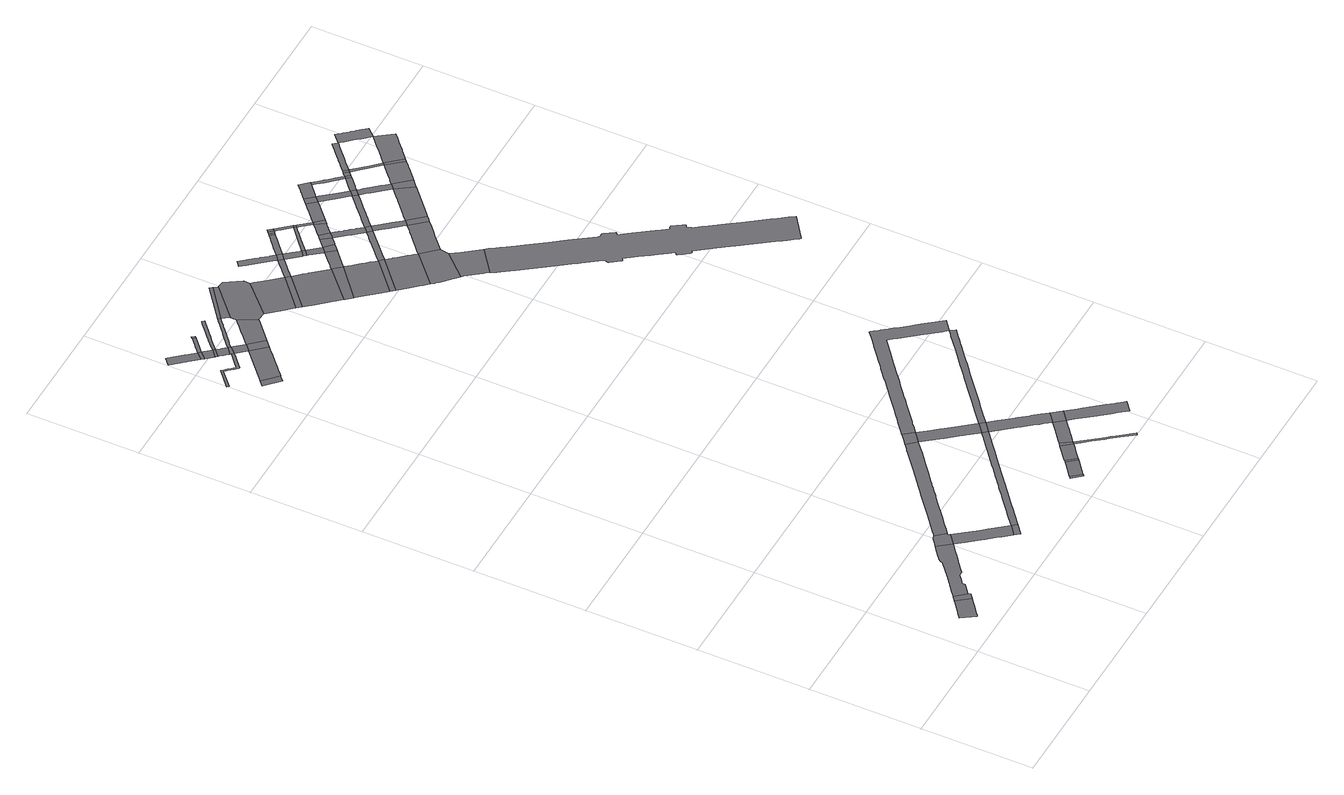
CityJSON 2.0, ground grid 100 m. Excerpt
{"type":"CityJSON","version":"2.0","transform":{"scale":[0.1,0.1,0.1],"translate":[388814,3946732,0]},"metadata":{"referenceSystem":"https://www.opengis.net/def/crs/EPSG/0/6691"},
"CityObjects":{
"road1":{"type":"Road","attributes":{"RoadStructureAttribute.sectionType":"1"},"geometry":[{"type":"MultiSurface","lod":"1","boundaries":[[[0,1,2,3,4,5,6,7,8,9,10,11]]]}]},
"road2":{"type":"Road","geometry":[{"type":"MultiSurface","lod":"1","boundaries":[[[12,13,14,0,11,15,16,17]]]}]},
"road3":{"type":"Road","attributes":{"RoadStructureAttribute.sectionType":"1"},"geometry":[{"type":"MultiSurface","lod":"1","boundaries":[[[18,19,20,21,22,23,24,25,26,27,28,29,30,31,32,33,34,35,36,37,38,39,40,41,42,43,44,45,46,47,12,17,48,49,50,51,52,53,54,55,56,57,58,59,60,61,62,63,64,65,66,67,68,69,70,71,72,73]]]}]},
"road4":{"type":"Road","geometry":[{"type":"MultiSurface","lod":"1","boundaries":[[[74,75,76,77,78,18,73,79,80,81]]]}]},
"road5":{"type":"Road","attributes":{"RoadStructureAttribute.sectionType":"1"},"geometry":[{"type":"MultiSurface","lod":"1","boundaries":[[[82,83,84,85,79,73,86,87,88,89,90,91,92,93,94,95,96,97]]]}]},
"road6":{"type":"Road","geometry":[{"type":"MultiSurface","lod":"1","boundaries":[[[97,96,98,99,100,101]]]}]},
"road7":{"type":"Road","attributes":{"RoadStructureAttribute.sectionType":"1"},"geometry":[{"type":"MultiSurface","lod":"1","boundaries":[[[102,103,104,105,106,107,108,109,110,111,112,113,114,115,116,117,118,119,120,121,122,123,74,81,124,125,126,127,128,129,130,131,132,133,134,135,136,137,138,139,140,141,142,143,144,145,146]]]}]},
"road8":{"type":"Road","attributes":{"RoadStructureAttribute.sectionType":"1"},"geometry":[{"type":"MultiSurface","lod":"1","boundaries":[[[147,148,149,150,151,152,153,154,155,156,157,158,159,160,161,162,163,164,165,166,167,168,97,101,169,170,171,172,173,174,175,176,177,178,179,180,181,182,183,184,185,186]]]}]},
"road9":{"type":"Road","geometry":[{"type":"MultiSurface","lod":"1","boundaries":[[[187,188,189,190,191,192]]]}]},
"road10":{"type":"Road","geometry":[{"type":"MultiSurface","lod":"1","boundaries":[[[193,194,195,196,197,198,199,200,201,202,203,204,205,206,207,208,209,210,211,212,213,214,215,216,217,218]]]}]},
"road11":{"type":"Road","geometry":[{"type":"MultiSurface","lod":"1","boundaries":[[[219,220,221,222,223]]]}]},
"road12":{"type":"Road","attributes":{"RoadStructureAttribute.sectionType":"1"},"geometry":[{"type":"MultiSurface","lod":"1","boundaries":[[[224,225,226,227,228,229,230,231,232,233,234,235,236,237,238,239]]]}]},
"road13":{"type":"Road","attributes":{"RoadStructureAttribute.sectionType":"1"},"geometry":[{"type":"MultiSurface","lod":"1","boundaries":[[[240,241,242,243,219,223,244,245,246,247]]]}]},
"road14":{"type":"Road","attributes":{"RoadStructureAttribute.sectionType":"1"},"geometry":[{"type":"MultiSurface","lod":"1","boundaries":[[[248,249,250,251,187,192,252,253,254,255,256,257,258,259,260,261]]]}]},
"road15":{"type":"Road","geometry":[{"type":"MultiSurface","lod":"1","boundaries":[[[239,238,262,263]]]}]},
"road16":{"type":"Road","attributes":{"RoadStructureAttribute.sectionType":"1"},"geometry":[{"type":"MultiSurface","lod":"1","boundaries":[[[264,265,266,263,262,267,268,269]]]}]},
"road17":{"type":"Road","geometry":[{"type":"MultiSurface","lod":"1","boundaries":[[[269,268,270,271,272]]]}]},
"road18":{"type":"Road","geometry":[{"type":"MultiSurface","lod":"1","boundaries":[[[273,274,240,247,275]]]}]},
"road19":{"type":"Road","geometry":[{"type":"MultiSurface","lod":"1","boundaries":[[[276,277,278,279,280,102,146,281]]]}]},
"road20":{"type":"Road","attributes":{"RoadStructureAttribute.sectionType":"1"},"geometry":[{"type":"MultiSurface","lod":"1","boundaries":[[[282,283,272,271,284,285,286,287,288,289,290]]]}]},
"road21":{"type":"Road","geometry":[{"type":"MultiSurface","lod":"1","boundaries":[[[290,289,193,218,291]]]}]},
"road22":{"type":"Road","attributes":{"RoadStructureAttribute.sectionType":"1"},"geometry":[{"type":"MultiSurface","lod":"1","boundaries":[[[292,293,294,295,296,297,298,299,239,263,300,301,302,303,304,305]]]}]},
"road23":{"type":"Road","attributes":{"RoadStructureAttribute.sectionType":"1"},"geometry":[{"type":"MultiSurface","lod":"1","boundaries":[[[291,218,306,307]]]}]},
"road24":{"type":"Road","attributes":{"RoadStructureAttribute.sectionType":"1"},"geometry":[{"type":"MultiSurface","lod":"1","boundaries":[[[308,309,273,275,310,311,312,313]]]}]},
"road25":{"type":"Road","attributes":{"RoadStructureAttribute.sectionType":"1"},"geometry":[{"type":"MultiSurface","lod":"1","boundaries":[[[314,315,316,317,318,319,281,146,320,321,322,323,324,147,325]]]}]},
"road26":{"type":"Road","geometry":[{"type":"MultiSurface","lod":"1","boundaries":[[[307,306,248,261,326]]]}]},
"road27":{"type":"Road","geometry":[{"type":"MultiSurface","lod":"1","boundaries":[[[327,292,305,328,329]]]}]},
"road28":{"type":"Road","geometry":[{"type":"MultiSurface","lod":"1","boundaries":[[[330,331,332,308,313,333]]]}]},
"road29":{"type":"Road","attributes":{"function":"3","RoadStructureAttribute.sectionType":"1"},"geometry":[{"type":"MultiSurface","lod":"1","boundaries":[[[334,335,336,337,338,339,340,341,342,343,344,345,346,269,272,347,348,349,350,351,352,353,354]]]}]},
"road30":{"type":"Road","attributes":{"RoadStructureAttribute.sectionType":"1"},"geometry":[{"type":"MultiSurface","lod":"1","boundaries":[[[355,356,357,358,359,360,361,362,363,364,290,291,365,366,367,368,369,370,371,372,373,374,375,376,377,378]]]}]},
"road31":{"type":"Road","geometry":[{"type":"MultiSurface","lod":"1","boundaries":[[[325,147,186,379]]]}]},
"road32":{"type":"Road","attributes":{"RoadStructureAttribute.sectionType":"1"},"geometry":[{"type":"MultiSurface","lod":"1","boundaries":[[[380,381,382,383,384,307,326,385,386]]]}]},
"road33":{"type":"Road","attributes":{"RoadStructureAttribute.sectionType":"1"},"geometry":[{"type":"MultiSurface","lod":"1","boundaries":[[[387,388,389,390,391,392,393,333,313,394,395,396,397,398,399,400,401,402,403]]]}]},
"road34":{"type":"Road","attributes":{"RoadStructureAttribute.sectionType":"1"},"geometry":[{"type":"MultiSurface","lod":"1","boundaries":[[[404,405,406,330,333,407,408,409,410,411]]]}]},
"road35":{"type":"Road","attributes":{"RoadStructureAttribute.sectionType":"1"},"geometry":[{"type":"MultiSurface","lod":"1","boundaries":[[[412,413,414,415,416,417,418,419,420,421,422,379,186,423,424,425,426,427,428,429,430,404,431]]]}]},
"road36":{"type":"Road","geometry":[{"type":"MultiSurface","lod":"1","boundaries":[[[431,404,411,432]]]}]},
"road37":{"type":"Road","geometry":[{"type":"MultiSurface","lod":"1","boundaries":[[[433,434,355,378,435]]]}]},
"road38":{"type":"Road","attributes":{"RoadStructureAttribute.sectionType":"1"},"geometry":[{"type":"MultiSurface","lod":"1","boundaries":[[[436,437,438,435,378]]]}]},
"road39":{"type":"Road","attributes":{"RoadStructureAttribute.sectionType":"1"},"geometry":[{"type":"MultiSurface","lod":"1","boundaries":[[[439,440,441,442,443,444,445,432,411,446,447,448,449,450,451,452,453,454]]]}]},
"road40":{"type":"Road","geometry":[{"type":"MultiSurface","lod":"1","boundaries":[[[455,437,436,456,457,458,380,386,459,460,461,462,463]]]}]},
"road41":{"type":"Road","attributes":{"function":"3","RoadStructureAttribute.sectionType":"1"},"geometry":[{"type":"MultiSurface","lod":"1","boundaries":[[[464,465,466,467,460,459,468,469,470,471,472,473]]]}]},
"road42":{"type":"Road","attributes":{"RoadStructureAttribute.sectionType":"1"},"geometry":[{"type":"MultiSurface","lod":"1","boundaries":[[[474,475,476,477,478,479,480,481,482,483,484,485,486,487,488,489,490,491,492,493,494,495,496,497,498,499,500,501,502,503,504,505,506,507,508,509,510,276,281,511,512,513,514,515,516,517,518,519,520,521,522,523,524,525,526,527,528,529,530,531,532,533,534,535,536,537,538]]]}]},
"road43":{"type":"Road","geometry":[{"type":"MultiSurface","lod":"1","boundaries":[[[473,472,539,540,541]]]}]},
"road44":{"type":"Road","attributes":{"RoadStructureAttribute.sectionType":"1"},"geometry":[{"type":"MultiSurface","lod":"1","boundaries":[[[537,542,543,544,545,546,547,548,549,550,551,552,553,554,555,556,557,325,379,558,559,560,561,562,563,564,565,566,567,568,569,570,571,572,573,574,575,576,577,578,579,580]]]}]},
"road45":{"type":"Road","attributes":{"function":"3","RoadStructureAttribute.sectionType":"1"},"geometry":[{"type":"MultiSurface","lod":"1","boundaries":[[[581,582,583,584,585,586,587,588,589,540,539,590,591,592,593,594,595,596]]]}]},
"road46":{"type":"Road","geometry":[{"type":"MultiSurface","lod":"1","boundaries":[[[596,595,597,598,599,600]]]}]},
"road47":{"type":"Road","attributes":{"function":"3","RoadStructureAttribute.sectionType":"1"},"geometry":[{"type":"MultiSurface","lod":"1","boundaries":[[[601,602,603,604,605,606,607,608,609,610,600,599,611,612,613,614,615,616]]]}]},
"road48":{"type":"Road","attributes":{"RoadStructureAttribute.sectionType":"1"},"geometry":[{"type":"MultiSurface","lod":"1","boundaries":[[[617,618,619,620,621,622,623,473,541,624,625,626,627,628,629]]]}]},
"road49":{"type":"Road","geometry":[{"type":"MultiSurface","lod":"1","boundaries":[[[630,631,632,633,617,634,635,636,637,638,639,640,641,642,643,644,645,646,647,648]]]}]},
"road50":{"type":"Road","geometry":[{"type":"MultiSurface","lod":"1","boundaries":[[[616,615,649,650,651,652]]]}]},
"road51":{"type":"Road","geometry":[{"type":"MultiSurface","lod":"1","boundaries":[[[634,617,629,653]]]}]},
"road52":{"type":"Road","attributes":{"function":"3","RoadStructureAttribute.sectionType":"1"},"geometry":[{"type":"MultiSurface","lod":"1","boundaries":[[[654,655,656,657,658,659,660,661,662,663,664,651,650,665,666,667,668,669,670,671,672]]]}]},
"road53":{"type":"Road","attributes":{"RoadStructureAttribute.sectionType":"1"},"geometry":[{"type":"MultiSurface","lod":"1","boundaries":[[[673,674,675,676,677,653,629,678,679,680,681,682]]]}]},
"road54":{"type":"Road","attributes":{"RoadStructureAttribute.sectionType":"1"},"geometry":[{"type":"MultiSurface","lod":"1","boundaries":[[[683,684,685,686,687,688,596,600,689,690]]]}]},
"road55":{"type":"Road","geometry":[{"type":"MultiSurface","lod":"1","boundaries":[[[682,681,691,692,693]]]}]},
"road56":{"type":"Road","geometry":[{"type":"MultiSurface","lod":"1","boundaries":[[[672,671,694,695,696,697,698,699,700,701,702,703,704,705,706,707]]]}]},
"road57":{"type":"Road","attributes":{"RoadStructureAttribute.sectionType":"1"},"geometry":[{"type":"MultiSurface","lod":"1","boundaries":[[[708,709,693,692,710,711,683,712]]]}]},
"road58":{"type":"Road","attributes":{"RoadStructureAttribute.sectionType":"1"},"geometry":[{"type":"MultiSurface","lod":"1","boundaries":[[[713,714,715,716,717,718,719,634,653,720,721,722,723,724,725,726]]]}]},
"road59":{"type":"Road","geometry":[{"type":"MultiSurface","lod":"1","boundaries":[[[712,683,690,727,728]]]}]},
"road60":{"type":"Road","attributes":{"function":"3","RoadStructureAttribute.sectionType":"1"},"geometry":[{"type":"MultiSurface","lod":"1","boundaries":[[[729,730,731,732,704,703,733,734,735,736,737,738,739]]]}]},
"road61":{"type":"Road","attributes":{"RoadStructureAttribute.sectionType":"1"},"geometry":[{"type":"MultiSurface","lod":"1","boundaries":[[[740,741,742,682,693,743,744,745,746,747,748,749,750,751,752,753]]]}]},
"road62":{"type":"Road","attributes":{"RoadStructureAttribute.sectionType":"1"},"geometry":[{"type":"MultiSurface","lod":"1","boundaries":[[[754,755,756,757,758,712,728,759,760,761,762]]]}]},
"road63":{"type":"Road","geometry":[{"type":"MultiSurface","lod":"1","boundaries":[[[763,764,713,726,765,766]]]}]},
"road64":{"type":"Road","attributes":{"RoadStructureAttribute.sectionType":"1"},"geometry":[{"type":"MultiSurface","lod":"1","boundaries":[[[767,768,769,770,771,772,773,774,775,776,777,616,652,778,779,780,781,782,783,784,785,786]]]}]},
"road65":{"type":"Road","attributes":{"RoadStructureAttribute.sectionType":"1"},"geometry":[{"type":"MultiSurface","lod":"1","boundaries":[[[787,763,766,788,789]]]}]},
"road66":{"type":"Road","geometry":[{"type":"MultiSurface","lod":"1","boundaries":[[[790,787,789,791]]]}]},
"road67":{"type":"Road","geometry":[{"type":"MultiSurface","lod":"1","boundaries":[[[792,793,794,754,762,795,796]]]}]},
"road68":{"type":"Road","attributes":{"RoadStructureAttribute.sectionType":"1"},"geometry":[{"type":"MultiSurface","lod":"1","boundaries":[[[797,798,799,791,789,800,801,802,803,740,804]]]}]},
"road69":{"type":"Road","geometry":[{"type":"MultiSurface","lod":"1","boundaries":[[[804,740,753,805]]]}]},
"road70":{"type":"Road","attributes":{"RoadStructureAttribute.sectionType":"1"},"geometry":[{"type":"MultiSurface","lod":"1","boundaries":[[[806,807,808,809,810,811,792,796,812,813]]]}]},
"road71":{"type":"Road","attributes":{"RoadStructureAttribute.sectionType":"1"},"geometry":[{"type":"MultiSurface","lod":"1","boundaries":[[[814,815,816,817,818,819,820,821,796,795,822,823,824,825,767,826]]]}]},
"road72":{"type":"Road","attributes":{"RoadStructureAttribute.sectionType":"1"},"geometry":[{"type":"MultiSurface","lod":"1","boundaries":[[[827,805,753,828,806,829]]]}]},
"road73":{"type":"Road","attributes":{"RoadStructureAttribute.sectionType":"1"},"geometry":[{"type":"MultiSurface","lod":"1","boundaries":[[[830,831,832,833,834,835,836,837,838,839,840,672,707,841,842,843,844,845,846,847]]]}]},
"road74":{"type":"Road","geometry":[{"type":"MultiSurface","lod":"1","boundaries":[[[826,767,786,848]]]}]},
"road75":{"type":"Road","geometry":[{"type":"MultiSurface","lod":"1","boundaries":[[[829,806,813,849,850]]]}]},
"road76":{"type":"Road","attributes":{"RoadStructureAttribute.sectionType":"1"},"geometry":[{"type":"MultiSurface","lod":"1","boundaries":[[[851,852,853,854,855,856,857,858,848,786,859,860,861,862,863,864,865,866,867]]]}]},
"road77":{"type":"Road","attributes":{"RoadStructureAttribute.sectionType":"1"},"geometry":[{"type":"MultiSurface","lod":"1","boundaries":[[[868,869,870,871,872,873,829,850,874,875,876,877]]]}]},
"road78":{"type":"Road","geometry":[{"type":"MultiSurface","lod":"1","boundaries":[[[867,866,830,847,878,879]]]}]},
"road79":{"type":"Road","attributes":{"RoadStructureAttribute.sectionType":"1"},"geometry":[{"type":"MultiSurface","lod":"1","boundaries":[[[880,881,882,883,884,885,886,826,848,887,888,889,890,891,892,893,894]]]}]},
"road80":{"type":"Road","attributes":{"function":"3","RoadStructureAttribute.sectionType":"7"},"geometry":[{"type":"MultiSurface","lod":"1","boundaries":[[[895,896,897,898,899,900,901,902,903,904,905,906,907,908,909,910,911,912,913,914,915,916,917,918,919,920,921,922,923,924,925,926,927,928,929,930,931,932,933,934,935,936,937,938,939,940,941,942,943,944,945,946,947,948,949,950,951,952,739,738,953,954,955,956,957,958,959,960,961,962,963,964,965,966,967,968,969,970,971,972,973,974,975,976,977,978,979,980,981,982,983,984,985,986,987,988,989,990,991,992,993,994,995,996,997,998,999,1000,1001,1002,1003,1004,1005,1006,1007,1008,1009,1010,1011]]]}]},
"road81":{"type":"Road","geometry":[{"type":"MultiSurface","lod":"1","boundaries":[[[1012,868,877,1013]]]}]},
"road82":{"type":"Road","attributes":{"RoadStructureAttribute.sectionType":"1"},"geometry":[{"type":"MultiSurface","lod":"1","boundaries":[[[1014,1015,1016,1017,1018,1013,877,1019,1020,1021,1022,880,1023]]]}]},
"road83":{"type":"Road","geometry":[{"type":"MultiSurface","lod":"1","boundaries":[[[1024,1025,1026,1027,1028,1029,1030,1031,1012,1013,1032,1033,1034,1035,1036,1037,1038,1039]]]}]},
"road84":{"type":"Road","attributes":{"RoadStructureAttribute.sectionType":"1"},"geometry":[{"type":"MultiSurface","lod":"1","boundaries":[[[1040,1041,1042,1043,1044,1045,1046,1047,867,879,1048,1049,1050]]]}]},
"road85":{"type":"Road","geometry":[{"type":"MultiSurface","lod":"1","boundaries":[[[1023,880,894,1051]]]}]},
"road86":{"type":"Road","attributes":{"RoadStructureAttribute.sectionType":"1"},"geometry":[{"type":"MultiSurface","lod":"1","boundaries":[[[1052,1053,1054,1055,1056,1057,1058,1059,1051,894,1060,1061,1062,1063,1040,1064]]]}]},
"road87":{"type":"Road","attributes":{"RoadStructureAttribute.sectionType":"1"},"geometry":[{"type":"MultiSurface","lod":"1","boundaries":[[[1065,1066,1067,1068,1069,1023,1051,1070,1071,1072,1073]]]}]},
"road88":{"type":"Road","geometry":[{"type":"MultiSurface","lod":"1","boundaries":[[[1074,1075,1076,1077,1078,1079,1080,1081,1082,1039,1038,1083,1084,1085,1086,1087,1065,1088]]]}]},
"road89":{"type":"Road","geometry":[{"type":"MultiSurface","lod":"1","boundaries":[[[1064,1040,1050,1089,1090]]]}]},
"road90":{"type":"Road","geometry":[{"type":"MultiSurface","lod":"1","boundaries":[[[1088,1065,1073,1091,1092,1093]]]}]},
"road91":{"type":"Road","attributes":{"RoadStructureAttribute.sectionType":"1"},"geometry":[{"type":"MultiSurface","lod":"1","boundaries":[[[1094,1088,1093,1095]]]}]},
"road92":{"type":"Road","geometry":[{"type":"MultiSurface","lod":"1","boundaries":[[[1096,1097,1094,1095,1098]]]}]},
"road93":{"type":"Road","attributes":{"RoadStructureAttribute.sectionType":"1"},"geometry":[{"type":"MultiSurface","lod":"1","boundaries":[[[1099,1100,1101,1102,1103,1104,1105,1064,1090,1106,1107,1108,1109,1110,1111,1112,1113]]]}]},
"road94":{"type":"Road","attributes":{"RoadStructureAttribute.sectionType":"1"},"geometry":[{"type":"MultiSurface","lod":"1","boundaries":[[[1114,1115,1116,1117,1118,1098,1095,1119,1120,1121,1122,1123,1124,1099,1125]]]}]},
"road95":{"type":"Road","attributes":{"RoadStructureAttribute.sectionType":"1"},"geometry":[{"type":"MultiSurface","lod":"1","boundaries":[[[1126,1127,1128,1129,1130,1131,1132,1133,1134,1135,1136,1137,1138,1139,1096,1098,1140,1141,1142,1143,1144,1145,1146,1147,1148,1149]]]}]},
"road96":{"type":"Road","geometry":[{"type":"MultiSurface","lod":"1","boundaries":[[[1125,1099,1113,1150,1151]]]}]},
"road97":{"type":"Road","attributes":{"RoadStructureAttribute.sectionType":"1"},"geometry":[{"type":"MultiSurface","lod":"1","boundaries":[[[1152,1153,1154,1155,1156,1157,1158,1159,1160,1125,1151,1161,1162,1163,1164,1165,1166,1167,1168,1169,1170]]]}]},
"road98":{"type":"Road","attributes":{"RoadStructureAttribute.sectionType":"1"},"geometry":[{"type":"MultiSurface","lod":"1","boundaries":[[[1171,1172,1173,1174,1175,1176,1177,1178,1179,1180,1181,1182,1149,1183,1184,1185,1186,1187,1188,1152,1189]]]}]}
},
"vertices":[
[439,433,0],[431,426,0],[338,353,0],[329,345,0],[285,310,0],[283,309,0],[363,188,0],[373,196,0],[394,213,0],[448,257,0],[504,301,0],[529,321,0],
[481,466,0],[455,445,0],[454,444,0],[570,353,0],[559,367,0],[556,371,0],
[928,852,0],[910,839,0],[843,787,0],[841,785,0],[820,769,0],[810,761,0],[795,739,0],[788,728,0],[793,722,0],[779,710,0],[767,699,0],[746,681,0],[719,658,0],[689,631,0],[684,627,0],[672,618,0],[664,611,0],[655,604,0],[651,601,0],[650,600,0],[630,584,0],[619,576,0],[617,573,0],[592,554,0],[587,550,0],[582,546,0],[578,542,0],[552,522,0],[522,499,0],[498,479,0],[568,381,0],[576,387,0],[583,392,0],[625,426,0],[646,442,0],[646,466,0],[646,469,0],[653,475,0],[656,477,0],[659,480,0],[683,498,0],[716,525,0],[724,531,0],[731,531,0],[754,529,0],[767,540,0],[780,550,0],[839,596,0],[858,611,0],[877,627,0],[925,665,0],[933,672,0],[935,673,0],[938,676,0],[948,684,0],[1016,738,0],
[1032,918,0],[1005,909,0],[999,907,0],[983,895,0],[954,873,0],[1102,807,0],[1089,823,0],[1102,833,0],
[1315,544,0],[1296,568,0],[1271,599,0],[1239,638,0],[1040,709,0],[1076,664,0],[1078,662,0],[1144,581,0],[1182,534,0],[1206,504,0],[1207,502,0],[1210,499,0],[1237,466,0],[1267,429,0],[1329,353,0],[1414,422,0],
[1342,336,0],[1363,310,0],[1449,379,0],[1451,381,0],
[1864,1599,0],[1851,1589,0],[1850,1588,0],[1822,1565,0],[1811,1556,0],[1788,1538,0],[1757,1512,0],[1675,1445,0],[1648,1423,0],[1562,1352,0],[1547,1340,0],[1474,1280,0],[1446,1257,0],[1428,1242,0],[1395,1215,0],[1367,1192,0],[1340,1171,0],[1287,1127,0],[1244,1092,0],[1171,1031,0],[1060,941,0],[1042,926,0],[1142,866,0],[1186,902,0],[1220,930,0],[1243,948,0],[1402,1079,0],[1405,1081,0],[1431,1103,0],[1445,1114,0],[1457,1124,0],[1491,1152,0],[1513,1170,0],[1546,1197,0],[1548,1199,0],[1558,1206,0],[1565,1213,0],[1611,1250,0],[1647,1279,0],[1741,1357,0],[1792,1398,0],[1849,1445,0],[1862,1456,0],[1920,1504,0],[1937,1517,0],
[2261,1116,0],[2239,1099,0],[2235,1095,0],[2221,1084,0],[2143,1020,0],[2091,977,0],[1968,876,0],[1937,850,0],[1871,797,0],[1864,791,0],[1854,782,0],[1846,776,0],[1817,752,0],[1811,747,0],[1777,719,0],[1764,709,0],[1751,698,0],[1704,659,0],[1653,618,0],[1546,530,0],[1538,523,0],[1521,509,0],[1537,451,0],[1581,488,0],[1646,541,0],[1736,615,0],[1778,649,0],[1811,676,0],[1823,686,0],[1849,708,0],[1853,711,0],[1879,732,0],[1881,733,0],[1920,766,0],[2053,875,0],[2116,926,0],[2143,948,0],[2198,993,0],[2276,1057,0],[2296,1074,0],
[184,6514,0],[139,6474,0],[261,6354,0],[291,6381,0],[298,6387,0],[307,6395,0],
[354,6859,0],[338,6845,0],[312,6822,0],[283,6796,0],[235,6753,0],[219,6770,0],[209,6781,0],[191,6801,0],[185,6808,0],[174,6820,0],[168,6827,0],[149,6848,0],[148,6849,0],[11,6729,0],[1,6720,0],[14,6705,0],[148,6827,0],[163,6810,0],[174,6798,0],[209,6759,0],[218,6748,0],[234,6731,0],[240,6725,0],[312,6790,0],[353,6826,0],[370,6841,0],
[2131,263,0],[2115,251,0],[2113,249,0],[2185,165,0],[2200,178,0],
[182,7178,0],[178,7182,0],[176,7184,0],[83,7291,0],[73,7303,0],[13,7249,0],[18,7244,0],[35,7224,0],[63,7192,0],[80,7173,0],[105,7144,0],[110,7138,0],[135,7110,0],[138,7106,0],[189,7048,0],[244,7106,0],
[2261,369,0],[2248,359,0],[2204,323,0],[2134,266,0],[2206,183,0],[2267,232,0],[2318,274,0],[2330,284,0],
[448,6752,0],[428,6734,0],[310,6628,0],[208,6536,0],[333,6418,0],[351,6435,0],[361,6444,0],[388,6468,0],[416,6493,0],[474,6546,0],[492,6561,0],[510,6577,0],[539,6604,0],[562,6625,0],
[209,7025,0],[264,7084,0],
[324,7014,0],[315,7026,0],[280,7066,0],[255,6973,0],[265,6961,0],[326,7013,0],
[270,6956,0],[279,6944,0],[340,6997,0],
[2276,382,0],[2266,373,0],[2346,297,0],
[1955,1674,0],[1952,1672,0],[1895,1625,0],[1869,1603,0],[1867,1602,0],[2022,1587,0],
[377,6954,0],[371,6961,0],[284,6939,0],[289,6934,0],[306,6914,0],[313,6905,0],[334,6882,0],[346,6868,0],[407,6920,0],
[423,6901,0],
[373,7218,0],[372,7218,0],[354,7202,0],[330,7181,0],[317,7169,0],[306,7160,0],[298,7153,0],[269,7128,0],[275,7093,0],[316,7129,0],[351,7160,0],[373,7179,0],[392,7195,0],[392,7196,0],
[447,6753,0],[507,6805,0],
[2411,492,0],[2282,386,0],[2356,305,0],[2409,348,0],[2436,370,0],[2480,406,0],
[2326,1211,0],[2243,1314,0],[2154,1424,0],[2148,1431,0],[2104,1486,0],[2064,1535,0],[2027,1406,0],[2068,1355,0],[2146,1259,0],[2166,1234,0],[2183,1213,0],[2346,1186,0],
[622,6678,0],
[383,7231,0],[404,7206,0],[385,7229,0],
[2437,514,0],[2426,504,0],[2423,502,0],[2496,419,0],
[581,7242,0],[558,7222,0],[515,7183,0],[500,7170,0],[491,7162,0],[438,7116,0],[421,7101,0],[414,7095,0],[386,7070,0],[383,7068,0],[363,7049,0],[356,7043,0],[357,7041,0],[379,7031,0],[395,7045,0],[432,7077,0],[455,7097,0],[486,7124,0],[499,7135,0],[583,7209,0],[599,7222,0],
[663,7139,0],[632,7113,0],[616,7099,0],[586,7073,0],[536,7031,0],[532,7027,0],[511,7010,0],[504,7003,0],[503,7002,0],[439,6948,0],[439,6915,0],[455,6929,0],[476,6946,0],[521,6985,0],[525,6989,0],[539,7001,0],[552,7012,0],[561,7019,0],[564,7022,0],[575,7031,0],[607,7059,0],[615,7066,0],[648,7094,0],[679,7120,0],
[2381,1143,0],
[722,6999,0],[705,6984,0],[666,6948,0],[613,6901,0],[600,6889,0],[777,6818,0],[807,6846,0],
[2732,121,0],[2716,142,0],[2688,177,0],[2664,208,0],[2574,320,0],[2571,324,0],[2533,372,0],[2517,360,0],[2559,308,0],[2591,267,0],[2597,260,0],[2638,208,0],[2662,178,0],[2700,130,0],[2717,108,0],[2802,1,0],[2817,14,0],
[2625,666,0],[2553,608,0],[2458,530,0],[2551,464,0],[2574,483,0],[2622,523,0],[2629,528,0],[2694,581,0],
[2666,791,0],[2632,833,0],[2627,839,0],[2623,844,0],[2617,852,0],[2610,861,0],[2550,934,0],[2535,952,0],[2506,989,0],[2485,1015,0],[2444,1065,0],[2296,1073,0],[2442,893,0],[2453,880,0],[2454,878,0],[2465,864,0],[2542,769,0],[2558,749,0],[2580,722,0],[2710,736,0],
[2779,651,0],
[951,7360,0],[664,7140,0],[967,7340,0],
[727,7060,0],[995,7303,0],[975,7330,0],
[3064,299,0],[3056,308,0],[3047,320,0],[3000,378,0],[2881,525,0],[2856,556,0],[2838,578,0],[2738,527,0],[2777,478,0],[2836,406,0],[2904,322,0],[2923,298,0],[2961,251,0],[2999,204,0],[3020,179,0],[3105,248,0],
[1048,7296,0],[726,7057,0],[724,7025,0],[723,7007,0],[882,6840,0],[1144,7097,0],[1149,7154,0],[1149,7155,0],[1055,7295,0],
[1331,6882,0],[1313,6903,0],[1240,6987,0],[1169,7068,0],[928,6788,0],[958,6754,0],[977,6733,0],[1042,6659,0],[1059,6640,0],[1333,6881,0],
[3283,1955,0],[3247,1999,0],[3156,2112,0],[3126,2149,0],[3100,2182,0],[3048,2246,0],[3015,2287,0],[2990,2319,0],[2972,2341,0],[2970,2343,0],[2948,2370,0],[2941,2379,0],[2913,2413,0],[2898,2432,0],[2891,2441,0],[2844,2403,0],[2771,2343,0],[2765,2338,0],[2763,2337,0],[2694,2280,0],[2619,2219,0],[2582,2188,0],[2568,2177,0],[2557,2168,0],[2457,2086,0],[2456,2085,0],[2382,2024,0],[2380,2023,0],[2374,2018,0],[2355,2002,0],[2319,1973,0],[2183,1861,0],[2131,1818,0],[2115,1805,0],[2098,1791,0],[2069,1768,0],[1987,1700,0],[2064,1621,0],[2107,1657,0],[2122,1669,0],[2230,1758,0],[2269,1790,0],[2307,1821,0],[2334,1843,0],[2353,1859,0],[2382,1882,0],[2427,1919,0],[2454,1941,0],[2496,1975,0],[2555,2024,0],[2642,2096,0],[2689,2134,0],[2753,2186,0],[2825,2245,0],[2867,2280,0],[2872,2274,0],[2901,2237,0],[2926,2207,0],[2944,2184,0],[2960,2165,0],[3042,2062,0],[3154,1924,0],[3177,1896,0],[3191,1878,0],[3283,1954,0],
[1092,6603,0],[1365,6843,0],[1366,6844,0],
[3190,1878,0],[3170,1861,0],[3155,1849,0],[3145,1841,0],[3029,1745,0],[2982,1707,0],[2939,1672,0],[2920,1657,0],[2876,1621,0],[2850,1599,0],[2796,1555,0],[2761,1526,0],[2632,1421,0],[2551,1354,0],[2446,1268,0],[2377,1211,0],[2446,1196,0],[2454,1203,0],[2456,1205,0],[2511,1250,0],[2579,1305,0],[2800,1487,0],[2847,1525,0],[2848,1526,0],[2849,1527,0],[2911,1578,0],[2938,1600,0],[2946,1607,0],[2973,1629,0],[2987,1640,0],[3017,1664,0],[3076,1713,0],[3083,1719,0],[3085,1721,0],[3105,1737,0],[3143,1768,0],[3147,1771,0],[3160,1782,0],[3225,1835,0],
[1580,6599,0],[1481,6711,0],[1463,6732,0],[1461,6734,0],[1457,6738,0],[1432,6768,0],[1423,6778,0],[1397,6808,0],[1368,6840,0],[1092,6602,0],[1110,6582,0],[1160,6525,0],[1258,6414,0],[1278,6391,0],[1318,6346,0],[1586,6591,0],
[1321,6343,0],[1330,6332,0],[1374,6282,0],[1654,6518,0],
[1811,6338,0],[1798,6353,0],[1790,6363,0],[1789,6363,0],[1765,6391,0],[1753,6404,0],[1713,6451,0],[1701,6464,0],[1681,6488,0],[1660,6511,0],[1380,6276,0],[1380,6275,0],[1445,6202,0],[1525,6111,0],[1568,6062,0],[1842,6303,0],
[1484,7019,0],[1466,7003,0],[1440,6979,0],[1424,6964,0],[1369,6914,0],[1361,6907,0],[1335,6883,0],[1368,6846,0],[1386,6862,0],[1425,6898,0],[1428,6901,0],[1500,6966,0],[1516,6981,0],
[1317,7217,0],[1332,7200,0],[1346,7183,0],[1474,7031,0],[1530,7057,0],[1516,7074,0],[1499,7094,0],[1495,7099,0],[1447,7157,0],[1443,7161,0],[1425,7182,0],[1423,7184,0],[1417,7192,0],[1389,7225,0],[1388,7226,0],[1384,7231,0],[1372,7245,0],[1325,7301,0],[1278,7263,0],
[1569,6061,0],[1602,6024,0],[1875,6265,0],[1876,6266,0],
[1562,7019,0],
[2036,6081,0],[2025,6093,0],[2008,6112,0],[2003,6119,0],[1997,6125,0],[1988,6135,0],[1935,6196,0],[1921,6212,0],[1918,6215,0],[1905,6230,0],[1900,6237,0],[1602,6023,0],[1603,6023,0],[1675,5941,0],[1745,5862,0],[1753,5853,0],[1788,5814,0],[1790,5812,0],[2058,6055,0],
[1664,6899,0],[1658,6906,0],[1614,6958,0],[1603,6971,0],[1564,7017,0],[1517,6980,0],[1565,6923,0],[1613,6866,0],[1616,6863,0],[1665,6898,0],
[1733,6724,0],[1714,6707,0],[1647,6646,0],[1617,6619,0],[1611,6614,0],[1610,6612,0],[1771,6623,0],[1800,6650,0],
[1619,6859,0],[1637,6837,0],[1683,6876,0],
[1815,5784,0],[1821,5778,0],[1841,5756,0],[1864,5734,0],[1865,5733,0],[1899,5702,0],[1912,5690,0],[1921,5682,0],[1938,5665,0],[1973,5633,0],[2168,5841,0],[2169,5853,0],[2175,5892,0],[2180,5921,0],
[1775,6767,0],[1698,6859,0],[1649,6824,0],[1729,6728,0],[1777,6764,0],
[1708,7211,0],[1671,7179,0],[1650,7161,0],[1644,7156,0],[1616,7132,0],[1586,7106,0],[1583,7103,0],[1615,7065,0],[1648,7093,0],[1651,7095,0],[1677,7118,0],[1688,7128,0],[1721,7156,0],[1741,7173,0],
[1845,6690,0],[1852,6697,0],
[2320,5636,0],[2229,5758,0],[2200,5797,0],[2174,5833,0],[1994,5613,0],[2015,5588,0],[2093,5493,0],[2116,5465,0],[2118,5462,0],[2125,5451,0],[2341,5612,0],
[1876,7074,0],[1771,6986,0],[1768,6984,0],[1720,6909,0],[1722,6911,0],[1750,6935,0],[1779,6962,0],[1784,6967,0],[1785,6968,0],[1808,6988,0],[1821,6999,0],[1846,7022,0],[1848,7024,0],[1890,7058,0],
[1847,6828,0],[1841,6822,0],[1818,6801,0],[1816,6800,0],[1784,6771,0],[1856,6700,0],[1868,6711,0],[1899,6740,0],[1908,6748,0],
[1721,7223,0],[1720,7222,0],[1746,7178,0],[1754,7185,0],
[2092,6534,0],[2070,6514,0],[2049,6494,0],[2041,6487,0],[2008,6457,0],[2002,6451,0],[1995,6445,0],[1920,6375,0],[1893,6350,0],[1886,6343,0],[1845,6305,0],[1879,6269,0],[1894,6282,0],[1906,6294,0],[1919,6306,0],[1963,6346,0],[1965,6349,0],[2029,6408,0],[2083,6457,0],[2125,6496,0],
[1737,7236,0],[1769,7197,0],[1770,7199,0],
[1754,7251,0],[1787,7213,0],
[1885,6862,0],[1879,6856,0],[1873,6852,0],[1911,6744,0],[1953,6788,0],
[1866,7123,0],[1818,7177,0],[1796,7203,0],[1779,7188,0],[1788,7177,0],[1809,7153,0],[1849,7106,0],[1895,7089,0],
[1907,7075,0],
[1982,6950,0],[1941,6913,0],[1939,6911,0],[1927,6900,0],[1913,6888,0],[1901,6877,0],[2026,6855,0],[2036,6864,0],
[2091,6627,0],[2089,6630,0],[2058,6666,0],[2051,6674,0],[2027,6702,0],[2025,6704,0],[1999,6734,0],[1980,6757,0],[1925,6729,0],[2005,6635,0],[2011,6629,0],[2012,6627,0],[2136,6575,0],
[1915,7066,0],[1915,7028,0],[2001,6967,0],
[2310,6281,0],[2259,6235,0],[2253,6230,0],[2211,6192,0],[2208,6190,0],[2205,6187,0],[2151,6139,0],[2128,6119,0],[2127,6118,0],[2075,6071,0],[2065,6062,0],[2202,5940,0],[2248,5981,0],[2303,6031,0],[2319,6045,0],[2346,6069,0],[2403,6120,0],[2431,6145,0],
[2169,6537,0],
[2040,6867,0],[2068,6893,0],
[2342,6335,0],[2285,6402,0],[2270,6419,0],[2259,6432,0],[2255,6437,0],[2208,6491,0],[2199,6502,0],[2190,6513,0],[2157,6459,0],[2207,6401,0],[2207,6400,0],[2212,6394,0],[2244,6358,0],[2258,6341,0],[2300,6292,0],[2309,6282,0],[2354,6321,0],
[2163,7114,0],[2147,7100,0],[2139,7093,0],[2127,7081,0],[2089,7047,0],[2001,6968,0],[2135,6954,0],[2156,6973,0],[2215,7026,0],[2229,7039,0],
[2461,6172,0],[2476,6185,0],
[2412,6825,0],[2370,6787,0],[2323,6744,0],[2319,6740,0],[2247,6675,0],[2225,6655,0],[2210,6642,0],[2209,6574,0],[2250,6610,0],[2256,6616,0],[2281,6638,0],[2343,6695,0],[2347,6699,0],[2404,6750,0],[2445,6788,0],
[3786,3598,0],[3774,3615,0],[3758,3638,0],[3722,3686,0],[3698,3720,0],[3689,3732,0],[3613,3836,0],[3552,3920,0],[3479,4020,0],[3416,4106,0],[3370,4169,0],[3363,4179,0],[3313,4247,0],[3317,4253,0],[3302,4284,0],[3306,4290,0],[3317,4298,0],[3321,4304,0],[3319,4314,0],[3311,4325,0],[3255,4403,0],[3245,4405,0],[3238,4404,0],[3225,4395,0],[3184,4450,0],[3156,4489,0],[3134,4519,0],[3132,4522,0],[3024,4670,0],[2973,4740,0],[2987,4750,0],[2992,4758,0],[2991,4764,0],[2934,4844,0],[2933,4844,0],[2925,4852,0],[2917,4856,0],[2908,4855,0],[2897,4847,0],[2894,4851,0],[2889,4858,0],[2884,4865,0],[2882,4865,0],[2761,5032,0],[2741,5059,0],[2647,5187,0],[2534,5344,0],[2495,5396,0],[2448,5461,0],[2431,5484,0],[2417,5504,0],[2397,5531,0],[2383,5550,0],[2376,5560,0],[2380,5562,0],[2372,5573,0],[2366,5580,0],[2353,5598,0],[2133,5435,0],[2136,5430,0],[2148,5407,0],[2151,5401,0],[2153,5399,0],[2172,5373,0],[2213,5316,0],[2215,5314,0],[2215,5313,0],[2241,5277,0],[2304,5191,0],[2389,5074,0],[2490,4935,0],[2529,4882,0],[2538,4869,0],[2553,4849,0],[2657,4705,0],[2657,4703,0],[2669,4685,0],[2658,4678,0],[2658,4671,0],[2658,4664,0],[2658,4661,0],[2660,4653,0],[2718,4573,0],[2723,4569,0],[2731,4568,0],[2749,4580,0],[2788,4526,0],[2825,4475,0],[2883,4394,0],[2920,4344,0],[2967,4280,0],[3002,4231,0],[2986,4220,0],[2984,4216,0],[2984,4207,0],[3001,4183,0],[3009,4173,0],[3046,4122,0],[3055,4117,0],[3064,4114,0],[3077,4124,0],[3091,4106,0],[3093,4106,0],[3102,4094,0],[3179,3989,0],[3237,3908,0],[3287,3840,0],[3370,3726,0],[3474,3583,0],[3511,3531,0],[3517,3523,0],[3521,3517,0],[3532,3503,0],[3579,3437,0],[3592,3420,0],[3599,3411,0],[3810,3565,0],
[2207,7155,0],[2273,7079,0],
[2385,6949,0],[2383,6952,0],[2347,6993,0],[2329,7014,0],[2291,7059,0],[2245,7020,0],[2306,6949,0],[2350,6897,0],[2391,6850,0],[2457,6866,0],
[2330,7266,0],[2309,7248,0],[2303,7242,0],[2293,7232,0],[2270,7212,0],[2269,7211,0],[2227,7172,0],[2216,7163,0],[2273,7080,0],[2302,7106,0],[2311,7114,0],[2360,7158,0],[2373,7170,0],[2377,7174,0],[2380,7170,0],[2397,7192,0],
[2632,6569,0],[2564,6508,0],[2547,6493,0],[2533,6480,0],[2508,6458,0],[2403,6364,0],[2398,6360,0],[2357,6323,0],[2480,6189,0],[2505,6212,0],[2734,6416,0],
[2489,6828,0],
[2632,6662,0],[2623,6672,0],[2614,6683,0],[2610,6687,0],[2563,6742,0],[2529,6781,0],[2512,6801,0],[2491,6825,0],[2451,6781,0],[2484,6742,0],[2511,6711,0],[2587,6623,0],[2677,6610,0],
[2566,6964,0],[2513,6917,0],[2498,6903,0],[2492,6898,0],[2478,6885,0],[2512,6848,0],[2513,6849,0],[2518,6854,0],[2599,6927,0],
[2567,7003,0],[2533,7041,0],[2515,7061,0],[2512,7064,0],[2481,7098,0],[2475,7106,0],[2465,7116,0],[2425,7161,0],[2417,7170,0],[2404,7143,0],[2446,7095,0],[2453,7086,0],[2461,7078,0],[2515,7020,0],[2586,6982,0],
[2754,6434,0],[2799,6474,0],
[2607,6934,0],[2608,6935,0],[2619,6945,0],
[2614,7007,0],[2647,6970,0],
[2635,7026,0],[2633,7024,0],[2666,6987,0],
[2845,6760,0],[2770,6693,0],[2760,6684,0],[2722,6649,0],[2719,6647,0],[2714,6642,0],[2701,6631,0],[2808,6483,0],[2820,6493,0],[2863,6532,0],[2890,6556,0],[2908,6572,0],[2920,6583,0],[2926,6588,0],[2960,6619,0],
[2861,6778,0],[2799,6845,0],[2726,6923,0],[2709,6941,0],[2676,6976,0],[2656,6961,0],[2691,6924,0],[2693,6922,0],[2735,6877,0],[2764,6846,0],[2843,6761,0],[2863,6776,0],
[2873,7241,0],[2868,7236,0],[2835,7206,0],[2815,7189,0],[2808,7182,0],[2789,7166,0],[2766,7144,0],[2760,7139,0],[2737,7118,0],[2735,7116,0],[2732,7114,0],[2690,7076,0],[2685,7072,0],[2666,7054,0],[2699,7017,0],[2702,7020,0],[2703,7020,0],[2738,7052,0],[2739,7053,0],[2768,7079,0],[2863,7165,0],[2882,7182,0],[2896,7194,0],[2906,7203,0],
[2966,6624,0],[2985,6641,0],
[3097,6987,0],[3000,6899,0],[2986,6887,0],[2928,6834,0],[2924,6830,0],[2917,6824,0],[2911,6819,0],[2909,6818,0],[2903,6811,0],[3010,6664,0],[3056,6704,0],[3063,6710,0],[3094,6739,0],[3102,6746,0],[3119,6761,0],[3136,6776,0],[3156,6793,0],[3166,6803,0],[3204,6838,0],
[3130,7100,0],[3098,7136,0],[3091,7144,0],[3075,7162,0],[3070,7168,0],[3067,7172,0],[3064,7174,0],[3026,7218,0],[3017,7228,0],[2999,7249,0],[2996,7252,0],[2980,7270,0],[2917,7191,0],[2928,7177,0],[2940,7164,0],[2989,7108,0],[3019,7074,0],[3032,7060,0],[3163,7062,0]
]}
